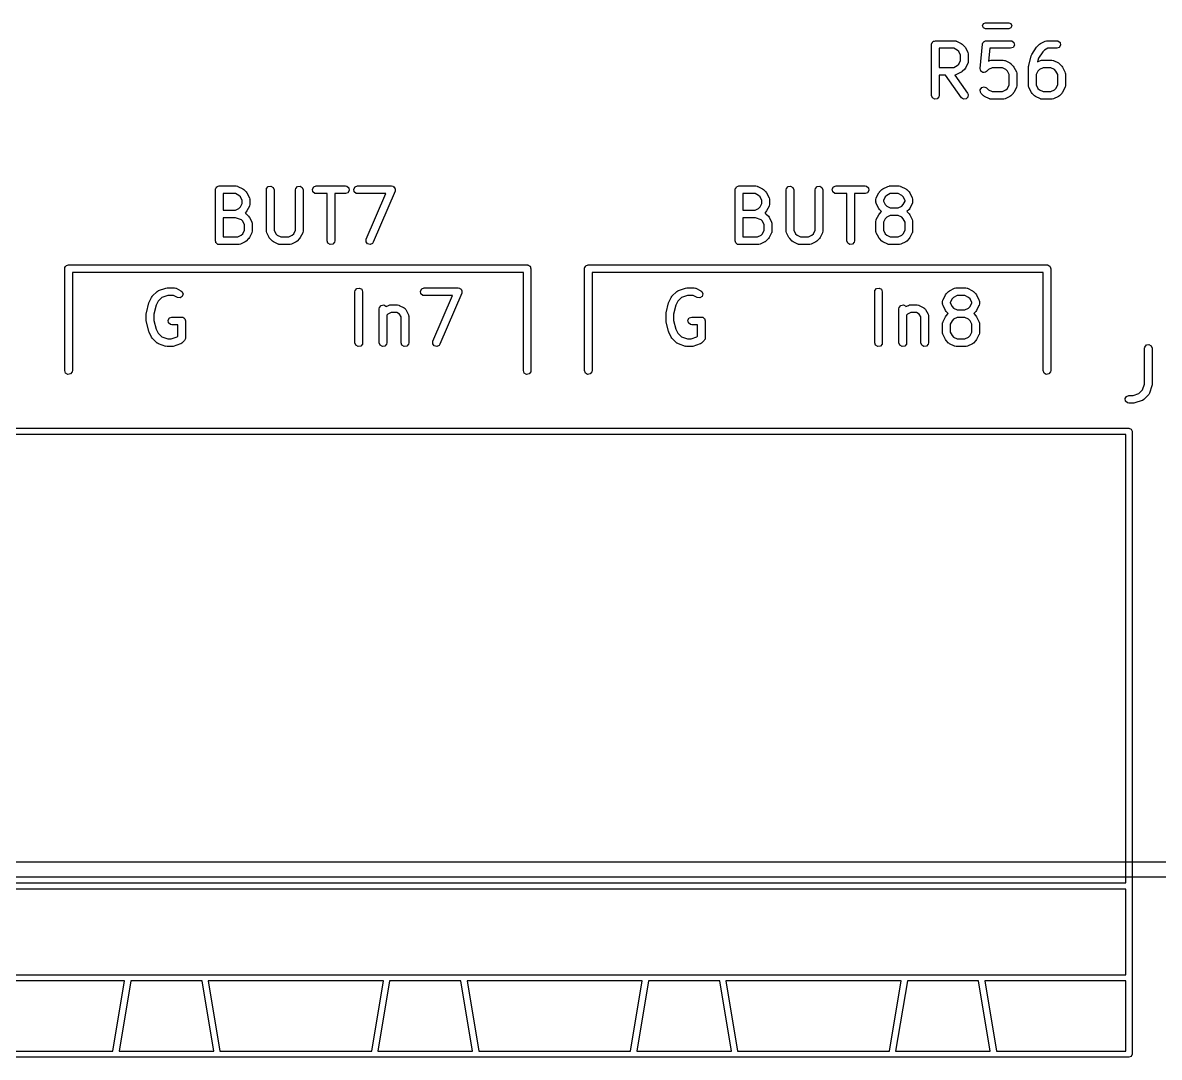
# Model space of a CAD drawing. Extents: x 51 to 223, y -135 to -33.
# Drawn here: x 189.1 to 211.4, y -134.56 to -114.27 of the extents above; entities that cross this region are included whole.
import ezdxf

# ---------------------------------------------------------------- set-up
doc = ezdxf.new("R2010")
doc.units = 0
doc.layers.add('BLACK', color=7, linetype='CONTINUOUS')

msp = doc.modelspace()

# ---------------------------------------------------------------- linework, layer by layer
at = {"layer": 'BLACK', "linetype": 'CONTINUOUS'}
for p, q in [((207.938, -114.325), (207.956, -114.283)), ((207.956, -114.367), (207.938, -114.325)), ((207.956, -114.283), (207.998, -114.265)), ((207.998, -114.385), (207.956, -114.367)), ((207.998, -114.265), (208.452, -114.265)), ((208.452, -114.385), (207.998, -114.385)), ((208.452, -114.265), (208.494, -114.283)), ((208.494, -114.367), (208.452, -114.385)), ((208.494, -114.283), (208.512, -114.325)), ((208.512, -114.325), (208.494, -114.367)), ((206.953, -114.652), (206.963, -114.635)), ((206.963, -114.635), (206.969, -114.633)), ((206.969, -114.633), (206.973, -114.627)), ((206.973, -114.627), (206.992, -114.624)), ((206.992, -114.624), (207.011, -114.617)), ((207.011, -114.617), (207.392, -114.617)), ((207.392, -114.617), (207.417, -114.622)), ((207.417, -114.622), (207.421, -114.625)), ((207.421, -114.625), (207.425, -114.625)), ((207.425, -114.625), (207.52, -114.673)), ((207.955, -114.649), (207.963, -114.635)), ((207.963, -114.635), (207.972, -114.631)), ((207.972, -114.631), (207.98, -114.624)), ((207.98, -114.624), (207.996, -114.623)), ((207.996, -114.623), (208.011, -114.617)), ((208.011, -114.617), (208.487, -114.617)), ((208.487, -114.617), (208.513, -114.622)), ((208.513, -114.622), (208.552, -114.655)), ((209.072, -114.673), (209.168, -114.625)), ((209.168, -114.625), (209.193, -114.618)), ((209.193, -114.618), (209.197, -114.619)), ((209.197, -114.619), (209.201, -114.617)), ((209.201, -114.617), (209.392, -114.617)), ((209.392, -114.617), (209.417, -114.622)), ((209.417, -114.622), (209.457, -114.655)), ((206.936, -114.692), (206.937, -114.683)), ((206.936, -115.692), (206.936, -114.692)), ((206.937, -114.679), (206.939, -114.676)), ((206.937, -114.683), (206.937, -114.679)), ((206.939, -114.676), (206.94, -114.667)), ((206.94, -114.667), (206.953, -114.652)), ((207.086, -114.767), (207.086, -115.141)), ((207.374, -114.767), (207.086, -114.767)), ((207.442, -114.802), (207.374, -114.767)), ((207.473, -114.832), (207.442, -114.802)), ((207.507, -114.901), (207.473, -114.832)), ((207.52, -114.673), (207.538, -114.686)), ((207.538, -114.686), (207.54, -114.687)), ((207.54, -114.687), (207.588, -114.735)), ((207.588, -114.735), (207.6, -114.753)), ((207.6, -114.753), (207.602, -114.754)), ((207.602, -114.754), (207.649, -114.849)), ((207.649, -114.849), (207.657, -114.874)), ((207.888, -115.161), (207.936, -114.685)), ((207.936, -114.685), (207.937, -114.681)), ((207.937, -114.679), (207.938, -114.677)), ((207.937, -114.681), (207.937, -114.679)), ((207.938, -114.677), (207.943, -114.66)), ((207.943, -114.66), (207.955, -114.649)), ((208.079, -114.767), (208.054, -115.016)), ((208.487, -114.767), (208.079, -114.767)), ((208.535, -114.75), (208.487, -114.767)), ((208.561, -114.705), (208.535, -114.75)), ((208.552, -114.655), (208.561, -114.705)), ((208.901, -114.889), (208.996, -114.746)), ((208.996, -114.746), (209.004, -114.738)), ((209.004, -114.738), (209.005, -114.735)), ((209.005, -114.735), (209.053, -114.687)), ((209.117, -114.835), (209.033, -114.961)), ((209.053, -114.687), (209.071, -114.674)), ((209.071, -114.674), (209.072, -114.673)), ((209.15, -114.802), (209.117, -114.835)), ((209.219, -114.767), (209.15, -114.802)), ((209.392, -114.767), (209.219, -114.767)), ((209.44, -114.75), (209.392, -114.767)), ((209.466, -114.705), (209.44, -114.75)), ((209.457, -114.655), (209.466, -114.705)), ((207.442, -115.107), (207.473, -115.077)), ((207.473, -115.077), (207.507, -115.008)), ((207.507, -115.008), (207.507, -114.901)), ((207.649, -115.059), (207.602, -115.154)), ((207.65, -115.055), (207.649, -115.059)), ((207.653, -115.051), (207.65, -115.055)), ((207.657, -115.026), (207.653, -115.051)), ((207.657, -114.874), (207.656, -114.879)), ((207.656, -114.879), (207.657, -114.883)), ((207.657, -114.883), (207.657, -115.026)), ((208.054, -115.016), (208.072, -115.006)), ((208.072, -115.006), (208.097, -114.999)), ((208.097, -114.999), (208.102, -115)), ((208.102, -115), (208.106, -114.998)), ((208.106, -114.998), (208.344, -114.998)), ((208.344, -114.998), (208.37, -115.003)), ((208.37, -115.003), (208.373, -115.006)), ((208.373, -115.006), (208.378, -115.006)), ((208.378, -115.006), (208.473, -115.054)), ((208.473, -115.054), (208.491, -115.067)), ((208.491, -115.067), (208.492, -115.068)), ((208.492, -115.068), (208.54, -115.116)), ((208.843, -115.103), (208.89, -114.912)), ((208.89, -114.912), (208.901, -114.889)), ((208.901, -114.889), (208.901, -114.889)), ((209.033, -114.961), (209.014, -115.035)), ((209.014, -115.035), (209.072, -115.006)), ((209.072, -115.006), (209.097, -114.999)), ((209.097, -114.999), (209.102, -115)), ((209.102, -115), (209.106, -114.998)), ((209.106, -114.998), (209.296, -114.998)), ((209.296, -114.998), (209.322, -115.003)), ((209.322, -115.003), (209.326, -115.006)), ((209.326, -115.006), (209.33, -115.006)), ((209.33, -115.006), (209.425, -115.054)), ((209.425, -115.054), (209.443, -115.067)), ((209.443, -115.067), (209.445, -115.068)), ((209.445, -115.068), (209.492, -115.116)), ((207.086, -115.141), (207.374, -115.141)), ((207.21, -115.291), (207.086, -115.291)), ((207.086, -115.291), (207.086, -115.692)), ((207.521, -115.735), (207.21, -115.291)), ((207.374, -115.141), (207.442, -115.107)), ((207.396, -115.29), (207.393, -115.291)), ((207.393, -115.291), (207.644, -115.649)), ((207.4, -115.291), (207.396, -115.29)), ((207.425, -115.283), (207.4, -115.291)), ((207.52, -115.236), (207.425, -115.283)), ((207.522, -115.234), (207.52, -115.236)), ((207.54, -115.222), (207.522, -115.234)), ((207.588, -115.174), (207.54, -115.222)), ((207.602, -115.154), (207.588, -115.173)), ((207.588, -115.173), (207.588, -115.174)), ((207.889, -115.162), (207.888, -115.161)), ((207.895, -115.186), (207.888, -115.162)), ((207.888, -115.162), (207.889, -115.162)), ((207.901, -115.211), (207.895, -115.186)), ((207.902, -115.211), (207.901, -115.211)), ((207.902, -115.212), (207.902, -115.211)), ((207.922, -115.226), (207.902, -115.212)), ((207.943, -115.241), (207.922, -115.226)), ((207.944, -115.241), (207.943, -115.241)), ((207.943, -115.241), (207.943, -115.241)), ((207.969, -115.239), (207.944, -115.241)), ((207.994, -115.237), (207.969, -115.239)), ((207.995, -115.237), (207.994, -115.237)), ((207.994, -115.237), (207.994, -115.237)), ((208.016, -115.222), (207.995, -115.237)), ((208.055, -115.183), (208.016, -115.222)), ((208.124, -115.148), (208.055, -115.183)), ((208.326, -115.148), (208.124, -115.148)), ((208.395, -115.183), (208.326, -115.148)), ((208.425, -115.213), (208.395, -115.183)), ((208.46, -115.282), (208.425, -115.213)), ((208.46, -115.484), (208.46, -115.282)), ((208.54, -115.116), (208.553, -115.134)), ((208.553, -115.134), (208.554, -115.135)), ((208.554, -115.135), (208.602, -115.23)), ((208.602, -115.23), (208.609, -115.255)), ((208.609, -115.255), (208.608, -115.26)), ((208.608, -115.26), (208.61, -115.264)), ((208.61, -115.264), (208.61, -115.502)), ((208.84, -115.121), (208.843, -115.106)), ((208.84, -115.502), (208.84, -115.121)), ((208.843, -115.106), (208.843, -115.103)), ((209.025, -115.213), (208.99, -115.282)), ((208.99, -115.282), (208.99, -115.484)), ((209.055, -115.183), (209.025, -115.213)), ((209.124, -115.148), (209.055, -115.183)), ((209.279, -115.148), (209.124, -115.148)), ((209.347, -115.183), (209.279, -115.148)), ((209.378, -115.213), (209.347, -115.183)), ((209.412, -115.282), (209.378, -115.213)), ((209.412, -115.484), (209.412, -115.282)), ((209.492, -115.116), (209.505, -115.134)), ((209.505, -115.134), (209.506, -115.135)), ((209.506, -115.135), (209.554, -115.23)), ((209.554, -115.23), (209.561, -115.255)), ((209.561, -115.255), (209.56, -115.26)), ((209.56, -115.26), (209.562, -115.264)), ((209.562, -115.264), (209.562, -115.502)), ((207.891, -115.578), (207.92, -115.536)), ((207.92, -115.536), (207.97, -115.522)), ((207.97, -115.522), (208.016, -115.544)), ((208.425, -115.553), (208.46, -115.484)), ((208.602, -115.535), (208.554, -115.631)), ((208.605, -115.528), (208.602, -115.531)), ((208.602, -115.531), (208.602, -115.535)), ((208.61, -115.502), (208.605, -115.528)), ((208.842, -115.506), (208.84, -115.502)), ((208.841, -115.51), (208.842, -115.506)), ((208.848, -115.535), (208.841, -115.51)), ((208.896, -115.631), (208.848, -115.535)), ((208.99, -115.484), (209.025, -115.553)), ((209.378, -115.553), (209.412, -115.484)), ((209.554, -115.535), (209.506, -115.631)), ((209.557, -115.528), (209.554, -115.531)), ((209.554, -115.531), (209.554, -115.535)), ((209.562, -115.502), (209.557, -115.528)), ((206.953, -115.741), (206.936, -115.692)), ((206.998, -115.766), (206.953, -115.741)), ((207.048, -115.757), (206.998, -115.766)), ((207.081, -115.718), (207.048, -115.757)), ((207.086, -115.692), (207.081, -115.718)), ((207.563, -115.765), (207.521, -115.735)), ((207.614, -115.76), (207.563, -115.765)), ((207.65, -115.724), (207.614, -115.76)), ((207.644, -115.649), (207.655, -115.673)), ((207.655, -115.673), (207.65, -115.724)), ((207.895, -115.629), (207.891, -115.578)), ((207.91, -115.65), (207.895, -115.629)), ((207.958, -115.698), (207.91, -115.65)), ((207.959, -115.698), (207.958, -115.698)), ((207.977, -115.712), (207.959, -115.698)), ((208.072, -115.759), (207.977, -115.712)), ((208.016, -115.544), (208.055, -115.583)), ((208.055, -115.583), (208.124, -115.617)), ((208.077, -115.76), (208.072, -115.759)), ((208.08, -115.763), (208.077, -115.76)), ((208.124, -115.617), (208.326, -115.617)), ((208.326, -115.617), (208.395, -115.583)), ((208.378, -115.759), (208.353, -115.767)), ((208.473, -115.712), (208.378, -115.759)), ((208.395, -115.583), (208.425, -115.553)), ((208.474, -115.711), (208.473, -115.712)), ((208.492, -115.698), (208.474, -115.711)), ((208.54, -115.65), (208.492, -115.698)), ((208.541, -115.649), (208.54, -115.65)), ((208.554, -115.631), (208.541, -115.649)), ((208.897, -115.632), (208.896, -115.631)), ((208.91, -115.65), (208.897, -115.632)), ((208.958, -115.698), (208.91, -115.65)), ((208.959, -115.698), (208.958, -115.698)), ((208.977, -115.712), (208.959, -115.698)), ((209.072, -115.759), (208.977, -115.712)), ((209.025, -115.553), (209.055, -115.583)), ((209.055, -115.583), (209.124, -115.617)), ((209.077, -115.76), (209.072, -115.759)), ((209.08, -115.763), (209.077, -115.76)), ((209.124, -115.617), (209.279, -115.617)), ((209.279, -115.617), (209.347, -115.583)), ((209.33, -115.759), (209.305, -115.767)), ((209.425, -115.712), (209.33, -115.759)), ((209.347, -115.583), (209.378, -115.553)), ((209.426, -115.711), (209.425, -115.712)), ((209.445, -115.698), (209.426, -115.711)), ((209.492, -115.65), (209.445, -115.698)), ((209.493, -115.649), (209.492, -115.65)), ((209.506, -115.631), (209.493, -115.649)), ((208.106, -115.767), (208.08, -115.763)), ((208.344, -115.767), (208.106, -115.767)), ((208.348, -115.766), (208.344, -115.767)), ((208.353, -115.767), (208.348, -115.766)), ((209.106, -115.767), (209.08, -115.763)), ((209.296, -115.767), (209.106, -115.767)), ((209.301, -115.766), (209.296, -115.767)), ((209.305, -115.767), (209.301, -115.766)), ((192.882, -117.542), (192.884, -117.533)), ((192.882, -118.542), (192.882, -117.542)), ((192.883, -117.529), (192.885, -117.526)), ((192.884, -117.533), (192.883, -117.529)), ((192.885, -117.526), (192.887, -117.517)), ((192.887, -117.517), (192.899, -117.502)), ((192.899, -117.502), (192.909, -117.485)), ((192.909, -117.485), (192.915, -117.483)), ((192.915, -117.483), (192.92, -117.477)), ((192.92, -117.477), (192.939, -117.474)), ((192.939, -117.474), (192.957, -117.467)), ((192.957, -117.467), (193.29, -117.467)), ((193.29, -117.467), (193.316, -117.472)), ((193.316, -117.472), (193.32, -117.475)), ((193.32, -117.475), (193.324, -117.475)), ((193.324, -117.475), (193.419, -117.523)), ((193.419, -117.523), (193.437, -117.536)), ((193.437, -117.536), (193.439, -117.537)), ((193.439, -117.537), (193.486, -117.585)), ((193.882, -117.542), (193.887, -117.517)), ((193.882, -118.352), (193.882, -117.542)), ((193.887, -117.517), (193.92, -117.477)), ((193.92, -117.477), (193.97, -117.469)), ((193.97, -117.469), (194.015, -117.494)), ((194.015, -117.494), (194.032, -117.542)), ((194.032, -117.542), (194.032, -118.334)), ((194.454, -117.542), (194.458, -117.517)), ((194.454, -118.334), (194.454, -117.542)), ((194.458, -117.517), (194.491, -117.477)), ((194.491, -117.477), (194.542, -117.469)), ((194.542, -117.469), (194.586, -117.494)), ((194.586, -117.494), (194.604, -117.542)), ((194.604, -117.542), (194.604, -118.352)), ((194.788, -117.529), (194.814, -117.485)), ((194.797, -117.58), (194.788, -117.529)), ((194.814, -117.485), (194.862, -117.467)), ((194.862, -117.467), (195.433, -117.467)), ((195.433, -117.467), (195.459, -117.472)), ((195.459, -117.472), (195.498, -117.505)), ((195.498, -117.505), (195.507, -117.555)), ((195.598, -117.529), (195.623, -117.485)), ((195.606, -117.58), (195.598, -117.529)), ((195.623, -117.485), (195.671, -117.467)), ((195.671, -117.467), (196.338, -117.467)), ((196.338, -117.467), (196.364, -117.472)), ((196.364, -117.472), (196.371, -117.478)), ((196.371, -117.478), (196.379, -117.48)), ((196.379, -117.48), (196.39, -117.494)), ((196.39, -117.494), (196.403, -117.505)), ((196.403, -117.505), (196.405, -117.514)), ((196.405, -117.514), (196.41, -117.521)), ((196.41, -117.521), (196.409, -117.538)), ((196.409, -117.538), (196.412, -117.555)), ((203.082, -117.542), (203.084, -117.533)), ((203.082, -118.542), (203.082, -117.542)), ((203.083, -117.529), (203.085, -117.526)), ((203.084, -117.533), (203.083, -117.529)), ((203.085, -117.526), (203.087, -117.517)), ((203.087, -117.517), (203.099, -117.502)), ((203.099, -117.502), (203.109, -117.485)), ((203.109, -117.485), (203.115, -117.483)), ((203.115, -117.483), (203.12, -117.477)), ((203.12, -117.477), (203.139, -117.474)), ((203.139, -117.474), (203.157, -117.467)), ((203.157, -117.467), (203.49, -117.467)), ((203.49, -117.467), (203.516, -117.472)), ((203.516, -117.472), (203.52, -117.475)), ((203.52, -117.475), (203.524, -117.475)), ((203.524, -117.475), (203.619, -117.523)), ((203.619, -117.523), (203.637, -117.536)), ((203.637, -117.536), (203.639, -117.537)), ((203.639, -117.537), (203.686, -117.585)), ((204.082, -117.542), (204.087, -117.517)), ((204.082, -118.352), (204.082, -117.542)), ((204.087, -117.517), (204.12, -117.477)), ((204.12, -117.477), (204.17, -117.469)), ((204.17, -117.469), (204.215, -117.494)), ((204.215, -117.494), (204.232, -117.542)), ((204.232, -117.542), (204.232, -118.334)), ((204.654, -117.542), (204.658, -117.517)), ((204.654, -118.334), (204.654, -117.542)), ((204.658, -117.517), (204.691, -117.477)), ((204.691, -117.477), (204.742, -117.469)), ((204.742, -117.469), (204.786, -117.494)), ((204.786, -117.494), (204.804, -117.542)), ((204.804, -117.542), (204.804, -118.352)), ((204.988, -117.529), (205.014, -117.485)), ((204.997, -117.58), (204.988, -117.529)), ((205.014, -117.485), (205.062, -117.467)), ((205.062, -117.467), (205.633, -117.467)), ((205.633, -117.467), (205.659, -117.472)), ((205.659, -117.472), (205.698, -117.505)), ((205.698, -117.505), (205.707, -117.555)), ((205.914, -117.585), (205.961, -117.537)), ((205.961, -117.537), (205.98, -117.524)), ((205.98, -117.524), (205.981, -117.523)), ((205.981, -117.523), (206.076, -117.475)), ((206.076, -117.475), (206.101, -117.468)), ((206.101, -117.468), (206.105, -117.469)), ((206.105, -117.469), (206.11, -117.467)), ((206.11, -117.467), (206.3, -117.467)), ((206.3, -117.467), (206.326, -117.472)), ((206.326, -117.472), (206.329, -117.475)), ((206.329, -117.475), (206.334, -117.475)), ((206.334, -117.475), (206.429, -117.523)), ((206.429, -117.523), (206.447, -117.536)), ((206.447, -117.536), (206.448, -117.537)), ((206.448, -117.537), (206.496, -117.585)), ((193.032, -117.617), (193.032, -117.944)), ((193.273, -117.617), (193.032, -117.617)), ((193.341, -117.652), (193.273, -117.617)), ((193.372, -117.682), (193.341, -117.652)), ((193.406, -117.751), (193.372, -117.682)), ((193.406, -117.81), (193.406, -117.751)), ((193.486, -117.585), (193.499, -117.603)), ((193.499, -117.603), (193.5, -117.604)), ((193.5, -117.604), (193.548, -117.699)), ((193.548, -117.699), (193.555, -117.724)), ((193.555, -117.724), (193.554, -117.729)), ((193.554, -117.729), (193.556, -117.733)), ((193.556, -117.733), (193.556, -117.828)), ((194.836, -117.613), (194.797, -117.58)), ((194.862, -117.617), (194.836, -117.613)), ((195.073, -117.617), (194.862, -117.617)), ((195.073, -118.542), (195.073, -117.617)), ((195.433, -117.617), (195.223, -117.617)), ((195.223, -117.617), (195.223, -118.542)), ((195.482, -117.6), (195.433, -117.617)), ((195.507, -117.555), (195.482, -117.6)), ((195.646, -117.613), (195.606, -117.58)), ((195.671, -117.617), (195.646, -117.613)), ((196.224, -117.617), (195.671, -117.617)), ((195.841, -118.513), (196.224, -117.617)), ((196.407, -117.572), (195.978, -118.572)), ((196.408, -117.563), (196.407, -117.572)), ((196.412, -117.555), (196.408, -117.563)), ((203.232, -117.617), (203.232, -117.944)), ((203.473, -117.617), (203.232, -117.617)), ((203.541, -117.652), (203.473, -117.617)), ((203.572, -117.682), (203.541, -117.652)), ((203.606, -117.751), (203.572, -117.682)), ((203.606, -117.81), (203.606, -117.751)), ((203.686, -117.585), (203.699, -117.603)), ((203.699, -117.603), (203.7, -117.604)), ((203.7, -117.604), (203.748, -117.699)), ((203.748, -117.699), (203.755, -117.724)), ((203.755, -117.724), (203.754, -117.729)), ((203.754, -117.729), (203.756, -117.733)), ((203.756, -117.733), (203.756, -117.828)), ((205.036, -117.613), (204.997, -117.58)), ((205.062, -117.617), (205.036, -117.613)), ((205.273, -117.617), (205.062, -117.617)), ((205.273, -118.542), (205.273, -117.617)), ((205.633, -117.617), (205.423, -117.617)), ((205.423, -117.617), (205.423, -118.542)), ((205.682, -117.6), (205.633, -117.617)), ((205.707, -117.555), (205.682, -117.6)), ((205.844, -117.733), (205.849, -117.707)), ((205.844, -117.78), (205.844, -117.733)), ((205.849, -117.707), (205.851, -117.704)), ((205.851, -117.704), (205.852, -117.699)), ((205.852, -117.699), (205.9, -117.604)), ((205.9, -117.604), (205.913, -117.586)), ((205.913, -117.586), (205.914, -117.585)), ((206.028, -117.682), (205.994, -117.751)), ((205.994, -117.751), (205.994, -117.763)), ((205.994, -117.763), (206.028, -117.831)), ((206.059, -117.652), (206.028, -117.682)), ((206.127, -117.617), (206.059, -117.652)), ((206.282, -117.617), (206.127, -117.617)), ((206.351, -117.652), (206.282, -117.617)), ((206.381, -117.682), (206.351, -117.652)), ((206.415, -117.751), (206.381, -117.682)), ((206.381, -117.831), (206.415, -117.763)), ((206.415, -117.763), (206.415, -117.751)), ((206.496, -117.585), (206.509, -117.603)), ((206.509, -117.603), (206.51, -117.604)), ((206.51, -117.604), (206.558, -117.699)), ((206.558, -117.699), (206.565, -117.724)), ((206.565, -117.724), (206.564, -117.729)), ((206.564, -117.729), (206.565, -117.733)), ((206.565, -117.733), (206.565, -117.78)), ((193.032, -117.944), (193.273, -117.944)), ((193.273, -117.944), (193.341, -117.909)), ((193.341, -117.909), (193.372, -117.879)), ((193.372, -117.879), (193.406, -117.81)), ((193.486, -117.976), (193.464, -117.999)), ((193.487, -117.975), (193.486, -117.976)), ((193.5, -117.957), (193.487, -117.975)), ((193.548, -117.862), (193.5, -117.957)), ((193.549, -117.857), (193.548, -117.862)), ((193.551, -117.854), (193.549, -117.857)), ((193.556, -117.828), (193.551, -117.854)), ((203.232, -117.944), (203.473, -117.944)), ((203.473, -117.944), (203.541, -117.909)), ((203.541, -117.909), (203.572, -117.879)), ((203.572, -117.879), (203.606, -117.81)), ((203.686, -117.976), (203.664, -117.999)), ((203.687, -117.975), (203.686, -117.976)), ((203.7, -117.957), (203.687, -117.975)), ((203.748, -117.862), (203.7, -117.957)), ((203.749, -117.857), (203.748, -117.862)), ((203.751, -117.854), (203.749, -117.857)), ((203.756, -117.828), (203.751, -117.854)), ((205.846, -117.785), (205.844, -117.78)), ((205.845, -117.789), (205.846, -117.785)), ((205.852, -117.814), (205.845, -117.789)), ((205.9, -117.909), (205.852, -117.814)), ((205.901, -117.91), (205.9, -117.909)), ((205.914, -117.929), (205.901, -117.91)), ((205.956, -117.971), (205.914, -117.929)), ((205.914, -118.013), (205.956, -117.971)), ((206.028, -117.831), (206.059, -117.862)), ((206.059, -117.862), (206.127, -117.896)), ((206.127, -117.896), (206.282, -117.896)), ((206.282, -117.896), (206.351, -117.862)), ((206.351, -117.862), (206.381, -117.831)), ((206.496, -117.929), (206.454, -117.971)), ((206.454, -117.971), (206.496, -118.013)), ((206.497, -117.927), (206.496, -117.929)), ((206.51, -117.909), (206.497, -117.927)), ((206.558, -117.814), (206.51, -117.909)), ((206.561, -117.806), (206.558, -117.81)), ((206.558, -117.81), (206.558, -117.814)), ((206.565, -117.78), (206.561, -117.806)), ((193.032, -118.094), (193.032, -118.467)), ((193.278, -118.094), (193.032, -118.094)), ((193.393, -118.132), (193.278, -118.094)), ((193.419, -118.158), (193.393, -118.132)), ((193.454, -118.227), (193.419, -118.158)), ((193.464, -117.999), (193.48, -118.007)), ((193.48, -118.007), (193.482, -118.011)), ((193.482, -118.011), (193.486, -118.013)), ((193.486, -118.013), (193.534, -118.061)), ((193.534, -118.061), (193.547, -118.079)), ((193.547, -118.079), (193.548, -118.08)), ((193.548, -118.08), (193.596, -118.176)), ((193.596, -118.176), (193.603, -118.2)), ((193.603, -118.2), (193.602, -118.205)), ((193.602, -118.205), (193.604, -118.209)), ((193.604, -118.209), (193.604, -118.352)), ((203.232, -118.094), (203.232, -118.467)), ((203.478, -118.094), (203.232, -118.094)), ((203.593, -118.132), (203.478, -118.094)), ((203.619, -118.158), (203.593, -118.132)), ((203.654, -118.227), (203.619, -118.158)), ((203.664, -117.999), (203.68, -118.007)), ((203.68, -118.007), (203.682, -118.011)), ((203.682, -118.011), (203.686, -118.013)), ((203.686, -118.013), (203.734, -118.061)), ((203.734, -118.061), (203.747, -118.079)), ((203.747, -118.079), (203.748, -118.08)), ((203.748, -118.08), (203.796, -118.176)), ((203.796, -118.176), (203.803, -118.2)), ((203.803, -118.2), (203.802, -118.205)), ((203.802, -118.205), (203.804, -118.209)), ((203.804, -118.209), (203.804, -118.352)), ((205.844, -118.161), (205.849, -118.136)), ((205.844, -118.352), (205.844, -118.161)), ((205.849, -118.136), (205.851, -118.132)), ((205.851, -118.132), (205.852, -118.128)), ((205.852, -118.128), (205.9, -118.033)), ((205.9, -118.033), (205.913, -118.015)), ((205.913, -118.015), (205.914, -118.013)), ((206.028, -118.111), (205.994, -118.179)), ((205.994, -118.179), (205.994, -118.334)), ((206.059, -118.08), (206.028, -118.111)), ((206.127, -118.046), (206.059, -118.08)), ((206.282, -118.046), (206.127, -118.046)), ((206.351, -118.08), (206.282, -118.046)), ((206.381, -118.111), (206.351, -118.08)), ((206.415, -118.179), (206.381, -118.111)), ((206.415, -118.334), (206.415, -118.179)), ((206.496, -118.013), (206.509, -118.032)), ((206.509, -118.032), (206.51, -118.033)), ((206.51, -118.033), (206.558, -118.128)), ((206.558, -118.128), (206.565, -118.153)), ((206.565, -118.153), (206.564, -118.157)), ((206.564, -118.157), (206.565, -118.161)), ((206.565, -118.161), (206.565, -118.352)), ((193.32, -118.467), (193.389, -118.433)), ((193.389, -118.433), (193.419, -118.403)), ((193.419, -118.403), (193.454, -118.334)), ((193.454, -118.334), (193.454, -118.227)), ((193.596, -118.385), (193.548, -118.481)), ((193.599, -118.378), (193.596, -118.381)), ((193.596, -118.381), (193.596, -118.385)), ((193.604, -118.352), (193.599, -118.378)), ((193.884, -118.356), (193.882, -118.352)), ((193.883, -118.36), (193.884, -118.356)), ((193.89, -118.385), (193.883, -118.36)), ((193.938, -118.481), (193.89, -118.385)), ((194.032, -118.334), (194.066, -118.403)), ((194.066, -118.403), (194.097, -118.433)), ((194.097, -118.433), (194.165, -118.467)), ((194.32, -118.467), (194.389, -118.433)), ((194.389, -118.433), (194.419, -118.403)), ((194.419, -118.403), (194.454, -118.334)), ((194.596, -118.385), (194.548, -118.481)), ((194.599, -118.378), (194.596, -118.381)), ((194.596, -118.381), (194.596, -118.385)), ((194.604, -118.352), (194.599, -118.378)), ((203.52, -118.467), (203.589, -118.433)), ((203.589, -118.433), (203.619, -118.403)), ((203.619, -118.403), (203.654, -118.334)), ((203.654, -118.334), (203.654, -118.227)), ((203.796, -118.385), (203.748, -118.481)), ((203.799, -118.378), (203.796, -118.381)), ((203.796, -118.381), (203.796, -118.385)), ((203.804, -118.352), (203.799, -118.378)), ((204.084, -118.356), (204.082, -118.352)), ((204.083, -118.36), (204.084, -118.356)), ((204.09, -118.385), (204.083, -118.36)), ((204.138, -118.481), (204.09, -118.385)), ((204.232, -118.334), (204.266, -118.403)), ((204.266, -118.403), (204.297, -118.433)), ((204.297, -118.433), (204.365, -118.467)), ((204.52, -118.467), (204.589, -118.433)), ((204.589, -118.433), (204.619, -118.403)), ((204.619, -118.403), (204.654, -118.334)), ((204.796, -118.385), (204.748, -118.481)), ((204.799, -118.378), (204.796, -118.381)), ((204.796, -118.381), (204.796, -118.385)), ((204.804, -118.352), (204.799, -118.378)), ((205.846, -118.356), (205.844, -118.352)), ((205.845, -118.36), (205.846, -118.356)), ((205.852, -118.385), (205.845, -118.36)), ((205.9, -118.481), (205.852, -118.385)), ((205.994, -118.334), (206.028, -118.403)), ((206.028, -118.403), (206.059, -118.433)), ((206.059, -118.433), (206.127, -118.467)), ((206.282, -118.467), (206.351, -118.433)), ((206.351, -118.433), (206.381, -118.403)), ((206.381, -118.403), (206.415, -118.334)), ((206.558, -118.385), (206.51, -118.481)), ((206.561, -118.378), (206.558, -118.381)), ((206.558, -118.381), (206.558, -118.385)), ((206.565, -118.352), (206.561, -118.378)), ((192.889, -118.561), (192.882, -118.542)), ((192.892, -118.58), (192.889, -118.561)), ((192.897, -118.584), (192.892, -118.58)), ((192.9, -118.591), (192.897, -118.584)), ((192.917, -118.6), (192.9, -118.591)), ((192.931, -118.613), (192.917, -118.6)), ((192.941, -118.615), (192.931, -118.613)), ((192.944, -118.616), (192.941, -118.615)), ((192.947, -118.616), (192.944, -118.616)), ((192.957, -118.617), (192.947, -118.616)), ((193.338, -118.617), (192.957, -118.617)), ((193.032, -118.467), (193.32, -118.467)), ((193.342, -118.616), (193.338, -118.617)), ((193.347, -118.617), (193.342, -118.616)), ((193.372, -118.609), (193.347, -118.617)), ((193.467, -118.562), (193.372, -118.609)), ((193.468, -118.561), (193.467, -118.562)), ((193.486, -118.548), (193.468, -118.561)), ((193.534, -118.5), (193.486, -118.548)), ((193.535, -118.499), (193.534, -118.5)), ((193.548, -118.481), (193.535, -118.499)), ((193.939, -118.482), (193.938, -118.481)), ((193.952, -118.5), (193.939, -118.482)), ((193.999, -118.548), (193.952, -118.5)), ((194.001, -118.548), (193.999, -118.548)), ((194.019, -118.562), (194.001, -118.548)), ((194.114, -118.609), (194.019, -118.562)), ((194.119, -118.61), (194.114, -118.609)), ((194.122, -118.613), (194.119, -118.61)), ((194.148, -118.617), (194.122, -118.613)), ((194.338, -118.617), (194.148, -118.617)), ((194.165, -118.467), (194.32, -118.467)), ((194.342, -118.616), (194.338, -118.617)), ((194.347, -118.617), (194.342, -118.616)), ((194.372, -118.609), (194.347, -118.617)), ((194.467, -118.562), (194.372, -118.609)), ((194.468, -118.561), (194.467, -118.562)), ((194.486, -118.548), (194.468, -118.561)), ((194.534, -118.5), (194.486, -118.548)), ((194.535, -118.499), (194.534, -118.5)), ((194.548, -118.481), (194.535, -118.499)), ((195.09, -118.591), (195.073, -118.542)), ((195.135, -118.616), (195.09, -118.591)), ((195.185, -118.607), (195.135, -118.616)), ((195.218, -118.568), (195.185, -118.607)), ((195.223, -118.542), (195.218, -118.568)), ((195.838, -118.564), (195.841, -118.513)), ((195.868, -118.605), (195.838, -118.564)), ((195.918, -118.617), (195.868, -118.605)), ((195.964, -118.594), (195.918, -118.617)), ((195.978, -118.572), (195.964, -118.594)), ((203.089, -118.561), (203.082, -118.542)), ((203.092, -118.58), (203.089, -118.561)), ((203.097, -118.584), (203.092, -118.58)), ((203.1, -118.591), (203.097, -118.584)), ((203.117, -118.6), (203.1, -118.591)), ((203.131, -118.613), (203.117, -118.6)), ((203.141, -118.615), (203.131, -118.613)), ((203.144, -118.616), (203.141, -118.615)), ((203.147, -118.616), (203.144, -118.616)), ((203.157, -118.617), (203.147, -118.616)), ((203.538, -118.617), (203.157, -118.617)), ((203.232, -118.467), (203.52, -118.467)), ((203.542, -118.616), (203.538, -118.617)), ((203.547, -118.617), (203.542, -118.616)), ((203.572, -118.609), (203.547, -118.617)), ((203.667, -118.562), (203.572, -118.609)), ((203.668, -118.561), (203.667, -118.562)), ((203.686, -118.548), (203.668, -118.561)), ((203.734, -118.5), (203.686, -118.548)), ((203.735, -118.499), (203.734, -118.5)), ((203.748, -118.481), (203.735, -118.499)), ((204.139, -118.482), (204.138, -118.481)), ((204.152, -118.5), (204.139, -118.482)), ((204.199, -118.548), (204.152, -118.5)), ((204.201, -118.548), (204.199, -118.548)), ((204.219, -118.562), (204.201, -118.548)), ((204.314, -118.609), (204.219, -118.562)), ((204.319, -118.61), (204.314, -118.609)), ((204.322, -118.613), (204.319, -118.61)), ((204.348, -118.617), (204.322, -118.613)), ((204.538, -118.617), (204.348, -118.617)), ((204.365, -118.467), (204.52, -118.467)), ((204.542, -118.616), (204.538, -118.617)), ((204.547, -118.617), (204.542, -118.616)), ((204.572, -118.609), (204.547, -118.617)), ((204.667, -118.562), (204.572, -118.609)), ((204.668, -118.561), (204.667, -118.562)), ((204.686, -118.548), (204.668, -118.561)), ((204.734, -118.5), (204.686, -118.548)), ((204.735, -118.499), (204.734, -118.5)), ((204.748, -118.481), (204.735, -118.499)), ((205.29, -118.591), (205.273, -118.542)), ((205.335, -118.616), (205.29, -118.591)), ((205.385, -118.607), (205.335, -118.616)), ((205.418, -118.568), (205.385, -118.607)), ((205.423, -118.542), (205.418, -118.568)), ((205.901, -118.482), (205.9, -118.481)), ((205.914, -118.5), (205.901, -118.482)), ((205.961, -118.548), (205.914, -118.5)), ((205.963, -118.548), (205.961, -118.548)), ((205.981, -118.562), (205.963, -118.548)), ((206.076, -118.609), (205.981, -118.562)), ((206.08, -118.61), (206.076, -118.609)), ((206.084, -118.613), (206.08, -118.61)), ((206.11, -118.617), (206.084, -118.613)), ((206.3, -118.617), (206.11, -118.617)), ((206.127, -118.467), (206.282, -118.467)), ((206.304, -118.616), (206.3, -118.617)), ((206.309, -118.617), (206.304, -118.616)), ((206.334, -118.609), (206.309, -118.617)), ((206.429, -118.562), (206.334, -118.609)), ((206.43, -118.561), (206.429, -118.562)), ((206.448, -118.548), (206.43, -118.561)), ((206.496, -118.5), (206.448, -118.548)), ((206.497, -118.499), (206.496, -118.5)), ((206.51, -118.481), (206.497, -118.499)), ((189.925, -119.09), (189.927, -119.08)), ((189.925, -121.09), (189.925, -119.09)), ((189.926, -119.077), (189.928, -119.074)), ((189.927, -119.08), (189.926, -119.077)), ((189.928, -119.074), (189.93, -119.064)), ((189.93, -119.064), (189.942, -119.049)), ((189.942, -119.049), (189.952, -119.033)), ((189.952, -119.033), (189.958, -119.03)), ((189.958, -119.03), (189.962, -119.025)), ((189.962, -119.025), (189.982, -119.022)), ((189.982, -119.022), (190, -119.015)), ((190, -119.015), (199, -119.015)), ((199, -119.015), (199.01, -119.017)), ((199.01, -119.017), (199.013, -119.016)), ((199.013, -119.016), (199.016, -119.018)), ((199.016, -119.018), (199.026, -119.02)), ((199.026, -119.02), (199.041, -119.032)), ((199.041, -119.032), (199.057, -119.042)), ((199.057, -119.042), (199.06, -119.048)), ((199.06, -119.048), (199.065, -119.052)), ((199.065, -119.052), (199.068, -119.072)), ((199.068, -119.072), (199.075, -119.09)), ((199.075, -119.09), (199.075, -121.09)), ((200.125, -119.09), (200.127, -119.08)), ((200.125, -121.09), (200.125, -119.09)), ((200.126, -119.077), (200.128, -119.074)), ((200.127, -119.08), (200.126, -119.077)), ((200.128, -119.074), (200.13, -119.064)), ((200.13, -119.064), (200.142, -119.049)), ((200.142, -119.049), (200.152, -119.033)), ((200.152, -119.033), (200.158, -119.03)), ((200.158, -119.03), (200.162, -119.025)), ((200.162, -119.025), (200.182, -119.022)), ((200.182, -119.022), (200.2, -119.015)), ((200.2, -119.015), (209.2, -119.015)), ((209.2, -119.015), (209.21, -119.017)), ((209.21, -119.017), (209.213, -119.016)), ((209.213, -119.016), (209.216, -119.018)), ((209.216, -119.018), (209.226, -119.02)), ((209.226, -119.02), (209.241, -119.032)), ((209.241, -119.032), (209.257, -119.042)), ((209.257, -119.042), (209.26, -119.048)), ((209.26, -119.048), (209.265, -119.052)), ((209.265, -119.052), (209.268, -119.072)), ((209.268, -119.072), (209.275, -119.09)), ((209.275, -119.09), (209.275, -121.09)), ((198.925, -119.165), (190.075, -119.165)), ((190.075, -119.165), (190.075, -121.09)), ((198.925, -121.09), (198.925, -119.165)), ((209.125, -119.165), (200.275, -119.165)), ((200.275, -119.165), (200.275, -121.09)), ((209.125, -121.09), (209.125, -119.165)), ((191.642, -119.632), (191.737, -119.537)), ((191.737, -119.537), (191.759, -119.522)), ((191.759, -119.522), (191.763, -119.522)), ((191.763, -119.522), (191.767, -119.519)), ((191.767, -119.519), (191.91, -119.471)), ((191.91, -119.471), (191.932, -119.468)), ((191.932, -119.468), (191.933, -119.467)), ((191.933, -119.467), (192.076, -119.467)), ((192.076, -119.467), (192.102, -119.472)), ((192.102, -119.472), (192.105, -119.475)), ((192.105, -119.475), (192.11, -119.475)), ((192.11, -119.475), (192.205, -119.523)), ((192.205, -119.523), (192.226, -119.538)), ((192.226, -119.538), (192.246, -119.586)), ((195.62, -119.542), (195.625, -119.517)), ((195.62, -120.542), (195.62, -119.542)), ((195.625, -119.517), (195.658, -119.477)), ((195.658, -119.477), (195.708, -119.469)), ((195.708, -119.469), (195.753, -119.494)), ((195.753, -119.494), (195.77, -119.542)), ((195.77, -119.542), (195.77, -120.542)), ((196.907, -119.529), (196.933, -119.485)), ((196.916, -119.58), (196.907, -119.529)), ((196.933, -119.485), (196.981, -119.467)), ((196.981, -119.467), (197.648, -119.467)), ((197.648, -119.467), (197.673, -119.472)), ((197.673, -119.472), (197.68, -119.478)), ((197.68, -119.478), (197.689, -119.48)), ((197.689, -119.48), (197.699, -119.494)), ((197.699, -119.494), (197.713, -119.505)), ((197.713, -119.505), (197.714, -119.514)), ((197.714, -119.514), (197.719, -119.521)), ((197.719, -119.521), (197.718, -119.538)), ((197.718, -119.538), (197.721, -119.555)), ((201.842, -119.632), (201.937, -119.537)), ((201.937, -119.537), (201.959, -119.522)), ((201.959, -119.522), (201.963, -119.522)), ((201.963, -119.522), (201.967, -119.519)), ((201.967, -119.519), (202.11, -119.471)), ((202.11, -119.471), (202.132, -119.468)), ((202.132, -119.468), (202.133, -119.467)), ((202.133, -119.467), (202.276, -119.467)), ((202.276, -119.467), (202.302, -119.472)), ((202.302, -119.472), (202.305, -119.475)), ((202.305, -119.475), (202.31, -119.475)), ((202.31, -119.475), (202.405, -119.523)), ((202.405, -119.523), (202.426, -119.538)), ((202.426, -119.538), (202.446, -119.586)), ((205.82, -119.542), (205.825, -119.517)), ((205.82, -120.542), (205.82, -119.542)), ((205.825, -119.517), (205.858, -119.477)), ((205.858, -119.477), (205.908, -119.469)), ((205.908, -119.469), (205.953, -119.494)), ((205.953, -119.494), (205.97, -119.542)), ((205.97, -119.542), (205.97, -120.542)), ((207.223, -119.585), (207.271, -119.537)), ((207.271, -119.537), (207.289, -119.524)), ((207.289, -119.524), (207.29, -119.523)), ((207.29, -119.523), (207.386, -119.475)), ((207.386, -119.475), (207.41, -119.468)), ((207.41, -119.468), (207.415, -119.469)), ((207.415, -119.469), (207.419, -119.467)), ((207.419, -119.467), (207.61, -119.467)), ((207.61, -119.467), (207.635, -119.472)), ((207.635, -119.472), (207.639, -119.475)), ((207.639, -119.475), (207.643, -119.475)), ((207.643, -119.475), (207.738, -119.523)), ((207.738, -119.523), (207.756, -119.536)), ((207.756, -119.536), (207.758, -119.537)), ((207.758, -119.537), (207.805, -119.585)), ((191.527, -119.953), (191.575, -119.762)), ((191.575, -119.762), (191.58, -119.75)), ((191.58, -119.75), (191.581, -119.747)), ((191.581, -119.747), (191.628, -119.652)), ((191.628, -119.652), (191.642, -119.634)), ((191.642, -119.634), (191.642, -119.632)), ((191.757, -119.73), (191.718, -119.807)), ((191.831, -119.656), (191.757, -119.73)), ((191.946, -119.617), (191.831, -119.656)), ((192.058, -119.617), (191.946, -119.617)), ((192.138, -119.657), (192.058, -119.617)), ((192.189, -119.663), (192.138, -119.657)), ((192.232, -119.635), (192.189, -119.663)), ((192.246, -119.586), (192.232, -119.635)), ((196.955, -119.613), (196.916, -119.58)), ((196.981, -119.617), (196.955, -119.613)), ((197.534, -119.617), (196.981, -119.617)), ((197.15, -120.513), (197.534, -119.617)), ((197.717, -119.572), (197.288, -120.572)), ((197.721, -119.555), (197.717, -119.563)), ((197.717, -119.563), (197.717, -119.572)), ((201.727, -119.953), (201.775, -119.762)), ((201.775, -119.762), (201.78, -119.75)), ((201.78, -119.75), (201.781, -119.747)), ((201.781, -119.747), (201.828, -119.652)), ((201.828, -119.652), (201.842, -119.634)), ((201.842, -119.634), (201.842, -119.632)), ((201.957, -119.73), (201.918, -119.807)), ((202.031, -119.656), (201.957, -119.73)), ((202.146, -119.617), (202.031, -119.656)), ((202.258, -119.617), (202.146, -119.617)), ((202.338, -119.657), (202.258, -119.617)), ((202.389, -119.663), (202.338, -119.657)), ((202.432, -119.635), (202.389, -119.663)), ((202.446, -119.586), (202.432, -119.635)), ((207.154, -119.733), (207.158, -119.707)), ((207.154, -119.78), (207.154, -119.733)), ((207.158, -119.707), (207.161, -119.704)), ((207.161, -119.699), (207.209, -119.604)), ((207.161, -119.704), (207.161, -119.699)), ((207.209, -119.604), (207.222, -119.586)), ((207.222, -119.586), (207.223, -119.585)), ((207.338, -119.682), (207.304, -119.751)), ((207.304, -119.751), (207.304, -119.763)), ((207.304, -119.763), (207.338, -119.831)), ((207.368, -119.652), (207.338, -119.682)), ((207.437, -119.617), (207.368, -119.652)), ((207.592, -119.617), (207.437, -119.617)), ((207.66, -119.652), (207.592, -119.617)), ((207.691, -119.682), (207.66, -119.652)), ((207.725, -119.751), (207.691, -119.682)), ((207.691, -119.831), (207.725, -119.763)), ((207.725, -119.763), (207.725, -119.751)), ((207.805, -119.585), (207.818, -119.603)), ((207.818, -119.603), (207.819, -119.604)), ((207.819, -119.604), (207.867, -119.699)), ((207.867, -119.699), (207.875, -119.724)), ((207.875, -119.724), (207.873, -119.729)), ((207.873, -119.729), (207.875, -119.733)), ((207.875, -119.733), (207.875, -119.78)), ((191.525, -119.971), (191.528, -119.956)), ((191.525, -120.114), (191.525, -119.971)), ((191.528, -119.956), (191.527, -119.953)), ((191.718, -119.807), (191.675, -119.98)), ((191.675, -119.98), (191.675, -120.105)), ((196.096, -119.876), (196.101, -119.85)), ((196.096, -120.542), (196.096, -119.876)), ((196.101, -119.85), (196.134, -119.811)), ((196.134, -119.811), (196.184, -119.802)), ((196.184, -119.802), (196.229, -119.828)), ((196.229, -119.828), (196.231, -119.833)), ((196.231, -119.833), (196.281, -119.809)), ((196.263, -119.985), (196.246, -120.002)), ((196.332, -119.951), (196.263, -119.985)), ((196.281, -119.809), (196.306, -119.801)), ((196.306, -119.801), (196.31, -119.802)), ((196.31, -119.802), (196.314, -119.801)), ((196.314, -119.801), (196.457, -119.801)), ((196.439, -119.951), (196.332, -119.951)), ((196.496, -119.979), (196.439, -119.951)), ((196.457, -119.801), (196.483, -119.805)), ((196.483, -119.805), (196.486, -119.808)), ((196.486, -119.808), (196.491, -119.809)), ((196.491, -119.809), (196.586, -119.856)), ((196.525, -120.036), (196.496, -119.979)), ((196.586, -119.856), (196.607, -119.872)), ((196.607, -119.872), (196.611, -119.882)), ((196.611, -119.882), (196.619, -119.89)), ((196.619, -119.89), (196.667, -119.985)), ((196.667, -119.985), (196.675, -120.01)), ((201.725, -119.971), (201.728, -119.956)), ((201.725, -120.114), (201.725, -119.971)), ((201.728, -119.956), (201.727, -119.953)), ((201.918, -119.807), (201.875, -119.98)), ((201.875, -119.98), (201.875, -120.105)), ((206.296, -119.876), (206.301, -119.85)), ((206.296, -120.542), (206.296, -119.876)), ((206.301, -119.85), (206.334, -119.811)), ((206.334, -119.811), (206.384, -119.802)), ((206.384, -119.802), (206.429, -119.828)), ((206.429, -119.828), (206.431, -119.833)), ((206.431, -119.833), (206.481, -119.809)), ((206.463, -119.985), (206.446, -120.002)), ((206.532, -119.951), (206.463, -119.985)), ((206.481, -119.809), (206.506, -119.801)), ((206.506, -119.801), (206.51, -119.802)), ((206.51, -119.802), (206.514, -119.801)), ((206.514, -119.801), (206.657, -119.801)), ((206.639, -119.951), (206.532, -119.951)), ((206.696, -119.979), (206.639, -119.951)), ((206.657, -119.801), (206.683, -119.805)), ((206.683, -119.805), (206.686, -119.808)), ((206.686, -119.808), (206.691, -119.809)), ((206.691, -119.809), (206.786, -119.856)), ((206.725, -120.036), (206.696, -119.979)), ((206.786, -119.856), (206.807, -119.872)), ((206.807, -119.872), (206.811, -119.882)), ((206.811, -119.882), (206.819, -119.89)), ((206.819, -119.89), (206.867, -119.985)), ((206.867, -119.985), (206.875, -120.01)), ((207.155, -119.785), (207.154, -119.78)), ((207.154, -119.789), (207.155, -119.785)), ((207.161, -119.814), (207.154, -119.789)), ((207.209, -119.909), (207.161, -119.814)), ((207.21, -119.91), (207.209, -119.909)), ((207.223, -119.929), (207.21, -119.91)), ((207.265, -119.971), (207.223, -119.929)), ((207.223, -120.013), (207.265, -119.971)), ((207.338, -119.831), (207.368, -119.862)), ((207.368, -119.862), (207.437, -119.896)), ((207.437, -119.896), (207.592, -119.896)), ((207.592, -119.896), (207.66, -119.862)), ((207.66, -119.862), (207.691, -119.831)), ((207.805, -119.929), (207.763, -119.971)), ((207.763, -119.971), (207.805, -120.013)), ((207.806, -119.927), (207.805, -119.929)), ((207.819, -119.909), (207.806, -119.927)), ((207.867, -119.814), (207.819, -119.909)), ((207.868, -119.81), (207.867, -119.814)), ((207.87, -119.806), (207.868, -119.81)), ((207.875, -119.78), (207.87, -119.806)), ((191.526, -120.117), (191.525, -120.114)), ((191.527, -120.132), (191.526, -120.117)), ((191.575, -120.322), (191.527, -120.132)), ((191.675, -120.105), (191.718, -120.278)), ((191.955, -120.101), (191.98, -120.056)), ((191.964, -120.151), (191.955, -120.101)), ((192.003, -120.184), (191.964, -120.151)), ((191.98, -120.056), (192.029, -120.039)), ((192.029, -120.189), (192.003, -120.184)), ((192.029, -120.039), (192.219, -120.039)), ((192.144, -120.189), (192.029, -120.189)), ((192.144, -120.416), (192.144, -120.189)), ((192.219, -120.039), (192.229, -120.041)), ((192.229, -120.041), (192.232, -120.04)), ((192.232, -120.04), (192.235, -120.042)), ((192.235, -120.042), (192.245, -120.043)), ((192.245, -120.043), (192.26, -120.056)), ((192.26, -120.056), (192.276, -120.066)), ((192.276, -120.066), (192.279, -120.072)), ((192.279, -120.072), (192.284, -120.076)), ((192.284, -120.076), (192.287, -120.096)), ((192.287, -120.096), (192.294, -120.114)), ((192.294, -120.114), (192.294, -120.447)), ((196.246, -120.002), (196.246, -120.542)), ((196.525, -120.542), (196.525, -120.036)), ((196.675, -120.01), (196.673, -120.014)), ((196.673, -120.014), (196.675, -120.019)), ((196.675, -120.019), (196.675, -120.542)), ((201.726, -120.117), (201.725, -120.114)), ((201.727, -120.132), (201.726, -120.117)), ((201.775, -120.322), (201.727, -120.132)), ((201.875, -120.105), (201.918, -120.278)), ((202.155, -120.101), (202.18, -120.056)), ((202.164, -120.151), (202.155, -120.101)), ((202.203, -120.184), (202.164, -120.151)), ((202.18, -120.056), (202.229, -120.039)), ((202.229, -120.189), (202.203, -120.184)), ((202.229, -120.039), (202.419, -120.039)), ((202.344, -120.189), (202.229, -120.189)), ((202.344, -120.416), (202.344, -120.189)), ((202.419, -120.039), (202.429, -120.041)), ((202.429, -120.041), (202.432, -120.04)), ((202.432, -120.04), (202.435, -120.042)), ((202.435, -120.042), (202.445, -120.043)), ((202.445, -120.043), (202.46, -120.056)), ((202.46, -120.056), (202.476, -120.066)), ((202.476, -120.066), (202.479, -120.072)), ((202.479, -120.072), (202.484, -120.076)), ((202.484, -120.076), (202.487, -120.096)), ((202.487, -120.096), (202.494, -120.114)), ((202.494, -120.114), (202.494, -120.447)), ((206.446, -120.002), (206.446, -120.542)), ((206.725, -120.542), (206.725, -120.036)), ((206.875, -120.01), (206.873, -120.014)), ((206.873, -120.014), (206.875, -120.019)), ((206.875, -120.019), (206.875, -120.542)), ((207.154, -120.161), (207.158, -120.136)), ((207.154, -120.352), (207.154, -120.161)), ((207.158, -120.136), (207.161, -120.132)), ((207.161, -120.128), (207.209, -120.033)), ((207.161, -120.132), (207.161, -120.128)), ((207.209, -120.033), (207.222, -120.015)), ((207.222, -120.015), (207.223, -120.013)), ((207.338, -120.111), (207.304, -120.179)), ((207.304, -120.179), (207.304, -120.334)), ((207.368, -120.08), (207.338, -120.111)), ((207.437, -120.046), (207.368, -120.08)), ((207.592, -120.046), (207.437, -120.046)), ((207.66, -120.08), (207.592, -120.046)), ((207.691, -120.111), (207.66, -120.08)), ((207.725, -120.179), (207.691, -120.111)), ((207.725, -120.334), (207.725, -120.179)), ((207.805, -120.013), (207.818, -120.032)), ((207.818, -120.032), (207.819, -120.033)), ((207.819, -120.033), (207.867, -120.128)), ((207.867, -120.128), (207.875, -120.153)), ((207.875, -120.153), (207.873, -120.157)), ((207.873, -120.157), (207.875, -120.161)), ((207.875, -120.161), (207.875, -120.352)), ((191.577, -120.325), (191.575, -120.322)), ((191.581, -120.338), (191.577, -120.325)), ((191.628, -120.433), (191.581, -120.338)), ((191.629, -120.434), (191.628, -120.433)), ((191.642, -120.453), (191.629, -120.434)), ((191.718, -120.278), (191.757, -120.355)), ((191.757, -120.355), (191.831, -120.429)), ((191.831, -120.429), (191.946, -120.467)), ((192.016, -120.467), (192.131, -120.429)), ((192.131, -120.429), (192.144, -120.416)), ((201.777, -120.325), (201.775, -120.322)), ((201.781, -120.338), (201.777, -120.325)), ((201.828, -120.433), (201.781, -120.338)), ((201.829, -120.434), (201.828, -120.433)), ((201.842, -120.453), (201.829, -120.434)), ((201.918, -120.278), (201.957, -120.355)), ((201.957, -120.355), (202.031, -120.429)), ((202.031, -120.429), (202.146, -120.467)), ((202.216, -120.467), (202.331, -120.429)), ((202.331, -120.429), (202.344, -120.416)), ((207.155, -120.356), (207.154, -120.352)), ((207.154, -120.36), (207.155, -120.356)), ((207.161, -120.385), (207.154, -120.36)), ((207.209, -120.481), (207.161, -120.385)), ((207.304, -120.334), (207.338, -120.403)), ((207.338, -120.403), (207.368, -120.433)), ((207.368, -120.433), (207.437, -120.467)), ((207.592, -120.467), (207.66, -120.433)), ((207.66, -120.433), (207.691, -120.403)), ((207.691, -120.403), (207.725, -120.334)), ((207.867, -120.385), (207.819, -120.481)), ((207.868, -120.381), (207.867, -120.385)), ((207.87, -120.378), (207.868, -120.381)), ((207.875, -120.352), (207.87, -120.378)), ((191.737, -120.548), (191.642, -120.453)), ((191.742, -120.55), (191.737, -120.548)), ((191.744, -120.554), (191.742, -120.55)), ((191.767, -120.566), (191.744, -120.554)), ((191.91, -120.614), (191.767, -120.566)), ((191.911, -120.613), (191.91, -120.614)), ((191.933, -120.617), (191.911, -120.613)), ((192.029, -120.617), (191.933, -120.617)), ((191.946, -120.467), (192.016, -120.467)), ((192.03, -120.617), (192.029, -120.617)), ((192.052, -120.614), (192.03, -120.617)), ((192.195, -120.566), (192.052, -120.614)), ((192.199, -120.563), (192.195, -120.566)), ((192.203, -120.563), (192.199, -120.563)), ((192.224, -120.548), (192.203, -120.563)), ((192.272, -120.5), (192.224, -120.548)), ((192.279, -120.485), (192.272, -120.5)), ((192.29, -120.473), (192.279, -120.485)), ((192.292, -120.457), (192.29, -120.473)), ((192.294, -120.454), (192.292, -120.457)), ((192.294, -120.447), (192.293, -120.452)), ((192.293, -120.452), (192.294, -120.454)), ((195.638, -120.591), (195.62, -120.542)), ((195.682, -120.616), (195.638, -120.591)), ((195.733, -120.607), (195.682, -120.616)), ((195.766, -120.568), (195.733, -120.607)), ((195.77, -120.542), (195.766, -120.568)), ((196.114, -120.591), (196.096, -120.542)), ((196.158, -120.616), (196.114, -120.591)), ((196.209, -120.607), (196.158, -120.616)), ((196.242, -120.568), (196.209, -120.607)), ((196.246, -120.542), (196.242, -120.568)), ((196.543, -120.591), (196.525, -120.542)), ((196.587, -120.616), (196.543, -120.591)), ((196.637, -120.607), (196.587, -120.616)), ((196.67, -120.568), (196.637, -120.607)), ((196.675, -120.542), (196.67, -120.568)), ((197.147, -120.564), (197.15, -120.513)), ((197.178, -120.605), (197.147, -120.564)), ((197.228, -120.617), (197.178, -120.605)), ((197.274, -120.594), (197.228, -120.617)), ((197.288, -120.572), (197.274, -120.594)), ((201.937, -120.548), (201.842, -120.453)), ((201.942, -120.55), (201.937, -120.548)), ((201.944, -120.554), (201.942, -120.55)), ((201.967, -120.566), (201.944, -120.554)), ((202.11, -120.614), (201.967, -120.566)), ((202.111, -120.613), (202.11, -120.614)), ((202.133, -120.617), (202.111, -120.613)), ((202.229, -120.617), (202.133, -120.617)), ((202.146, -120.467), (202.216, -120.467)), ((202.23, -120.617), (202.229, -120.617)), ((202.252, -120.614), (202.23, -120.617)), ((202.395, -120.566), (202.252, -120.614)), ((202.399, -120.563), (202.395, -120.566)), ((202.403, -120.563), (202.399, -120.563)), ((202.424, -120.548), (202.403, -120.563)), ((202.472, -120.5), (202.424, -120.548)), ((202.479, -120.485), (202.472, -120.5)), ((202.49, -120.473), (202.479, -120.485)), ((202.492, -120.457), (202.49, -120.473)), ((202.494, -120.454), (202.492, -120.457)), ((202.494, -120.447), (202.493, -120.452)), ((202.493, -120.452), (202.494, -120.454)), ((205.838, -120.591), (205.82, -120.542)), ((205.882, -120.616), (205.838, -120.591)), ((205.933, -120.607), (205.882, -120.616)), ((205.966, -120.568), (205.933, -120.607)), ((205.97, -120.542), (205.966, -120.568)), ((206.314, -120.591), (206.296, -120.542)), ((206.358, -120.616), (206.314, -120.591)), ((206.409, -120.607), (206.358, -120.616)), ((206.442, -120.568), (206.409, -120.607)), ((206.446, -120.542), (206.442, -120.568)), ((206.743, -120.591), (206.725, -120.542)), ((206.787, -120.616), (206.743, -120.591)), ((206.837, -120.607), (206.787, -120.616)), ((206.87, -120.568), (206.837, -120.607)), ((206.875, -120.542), (206.87, -120.568)), ((207.21, -120.482), (207.209, -120.481)), ((207.223, -120.5), (207.21, -120.482)), ((207.271, -120.548), (207.223, -120.5)), ((207.272, -120.548), (207.271, -120.548)), ((207.29, -120.562), (207.272, -120.548)), ((207.386, -120.609), (207.29, -120.562)), ((207.39, -120.61), (207.386, -120.609)), ((207.393, -120.613), (207.39, -120.61)), ((207.419, -120.617), (207.393, -120.613)), ((207.61, -120.617), (207.419, -120.617)), ((207.437, -120.467), (207.592, -120.467)), ((207.614, -120.616), (207.61, -120.617)), ((207.618, -120.617), (207.614, -120.616)), ((207.643, -120.609), (207.618, -120.617)), ((207.738, -120.562), (207.643, -120.609)), ((207.739, -120.561), (207.738, -120.562)), ((207.758, -120.548), (207.739, -120.561)), ((207.805, -120.5), (207.758, -120.548)), ((207.806, -120.499), (207.805, -120.5)), ((207.819, -120.481), (207.806, -120.499)), ((211.115, -120.652), (211.12, -120.627)), ((211.115, -121.354), (211.115, -120.652)), ((211.12, -120.627), (211.153, -120.587)), ((211.153, -120.587), (211.203, -120.579)), ((211.203, -120.579), (211.248, -120.604)), ((211.248, -120.604), (211.265, -120.652)), ((211.265, -120.652), (211.265, -121.367)), ((189.943, -121.138), (189.925, -121.09)), ((190.075, -121.09), (190.07, -121.116)), ((198.943, -121.138), (198.925, -121.09)), ((199.075, -121.09), (199.07, -121.116)), ((200.143, -121.138), (200.125, -121.09)), ((200.275, -121.09), (200.27, -121.116)), ((209.143, -121.138), (209.125, -121.09)), ((209.275, -121.09), (209.27, -121.116)), ((189.987, -121.164), (189.943, -121.138)), ((190.037, -121.155), (189.987, -121.164)), ((190.07, -121.116), (190.037, -121.155)), ((198.987, -121.164), (198.943, -121.138)), ((199.037, -121.155), (198.987, -121.164)), ((199.07, -121.116), (199.037, -121.155)), ((200.187, -121.164), (200.143, -121.138)), ((200.237, -121.155), (200.187, -121.164)), ((200.27, -121.116), (200.237, -121.155)), ((209.187, -121.164), (209.143, -121.138)), ((209.237, -121.155), (209.187, -121.164)), ((209.27, -121.116), (209.237, -121.155)), ((210.893, -121.577), (211.007, -121.539)), ((211.007, -121.539), (211.077, -121.469)), ((211.077, -121.469), (211.115, -121.354)), ((211.198, -121.558), (211.196, -121.563)), ((211.202, -121.556), (211.198, -121.558)), ((211.214, -121.533), (211.202, -121.556)), ((211.262, -121.39), (211.214, -121.533)), ((211.265, -121.367), (211.262, -121.389)), ((211.262, -121.389), (211.262, -121.39)), ((210.736, -121.639), (210.761, -121.595)), ((210.745, -121.69), (210.736, -121.639)), ((210.784, -121.723), (210.745, -121.69)), ((210.761, -121.595), (210.81, -121.577)), ((210.81, -121.727), (210.784, -121.723)), ((210.81, -121.577), (210.893, -121.577)), ((210.905, -121.727), (210.81, -121.727)), ((210.906, -121.727), (210.905, -121.727)), ((210.928, -121.724), (210.906, -121.727)), ((211.071, -121.676), (210.928, -121.724)), ((211.075, -121.673), (211.071, -121.676)), ((211.079, -121.673), (211.075, -121.673)), ((211.101, -121.658), (211.079, -121.673)), ((211.196, -121.563), (211.101, -121.658)), ((167.95, -122.22), (210.81, -122.22)), ((210.81, -122.22), (210.852, -122.238)), ((210.75, -122.34), (168.01, -122.34)), ((210.75, -131.14), (210.75, -122.34)), ((210.852, -122.238), (210.87, -122.28)), ((210.87, -122.28), (210.87, -134.5)), ((51.075, -130.725), (222.775, -130.725)), ((222.925, -131.025), (50.925, -131.025)), ((168.01, -131.14), (210.75, -131.14)), ((210.75, -131.26), (168.01, -131.26)), ((210.75, -132.94), (210.75, -131.26)), ((168.01, -132.94), (210.75, -132.94)), ((191.099, -133.06), (187.661, -133.06)), ((190.869, -134.44), (191.099, -133.06)), ((191.221, -133.06), (190.991, -134.44)), ((192.619, -133.06), (191.221, -133.06)), ((192.849, -134.44), (192.619, -133.06)), ((192.741, -133.06), (192.971, -134.44)), ((196.179, -133.06), (192.741, -133.06)), ((195.949, -134.44), (196.179, -133.06)), ((196.301, -133.06), (196.071, -134.44)), ((197.699, -133.06), (196.301, -133.06)), ((197.929, -134.44), (197.699, -133.06)), ((197.821, -133.06), (198.051, -134.44)), ((201.259, -133.06), (197.821, -133.06)), ((201.029, -134.44), (201.259, -133.06)), ((201.381, -133.06), (201.151, -134.44)), ((202.779, -133.06), (201.381, -133.06)), ((203.009, -134.44), (202.779, -133.06)), ((202.901, -133.06), (203.131, -134.44)), ((206.339, -133.06), (202.901, -133.06)), ((206.109, -134.44), (206.339, -133.06)), ((206.461, -133.06), (206.231, -134.44)), ((207.859, -133.06), (206.461, -133.06)), ((208.089, -134.44), (207.859, -133.06)), ((207.981, -133.06), (208.211, -134.44)), ((210.75, -133.06), (207.981, -133.06)), ((210.75, -134.44), (210.75, -133.06)), ((187.891, -134.44), (190.869, -134.44)), ((190.991, -134.44), (192.849, -134.44)), ((192.971, -134.44), (195.949, -134.44)), ((196.071, -134.44), (197.929, -134.44)), ((198.051, -134.44), (201.029, -134.44)), ((201.151, -134.44), (203.009, -134.44)), ((203.131, -134.44), (206.109, -134.44)), ((206.231, -134.44), (208.089, -134.44)), ((208.211, -134.44), (210.75, -134.44)), ((210.81, -134.56), (167.95, -134.56)), ((210.852, -134.542), (210.81, -134.56)), ((210.87, -134.5), (210.852, -134.542))]:
    msp.add_line(p, q, dxfattribs=at)

doc.saveas('drawing.dxf')
